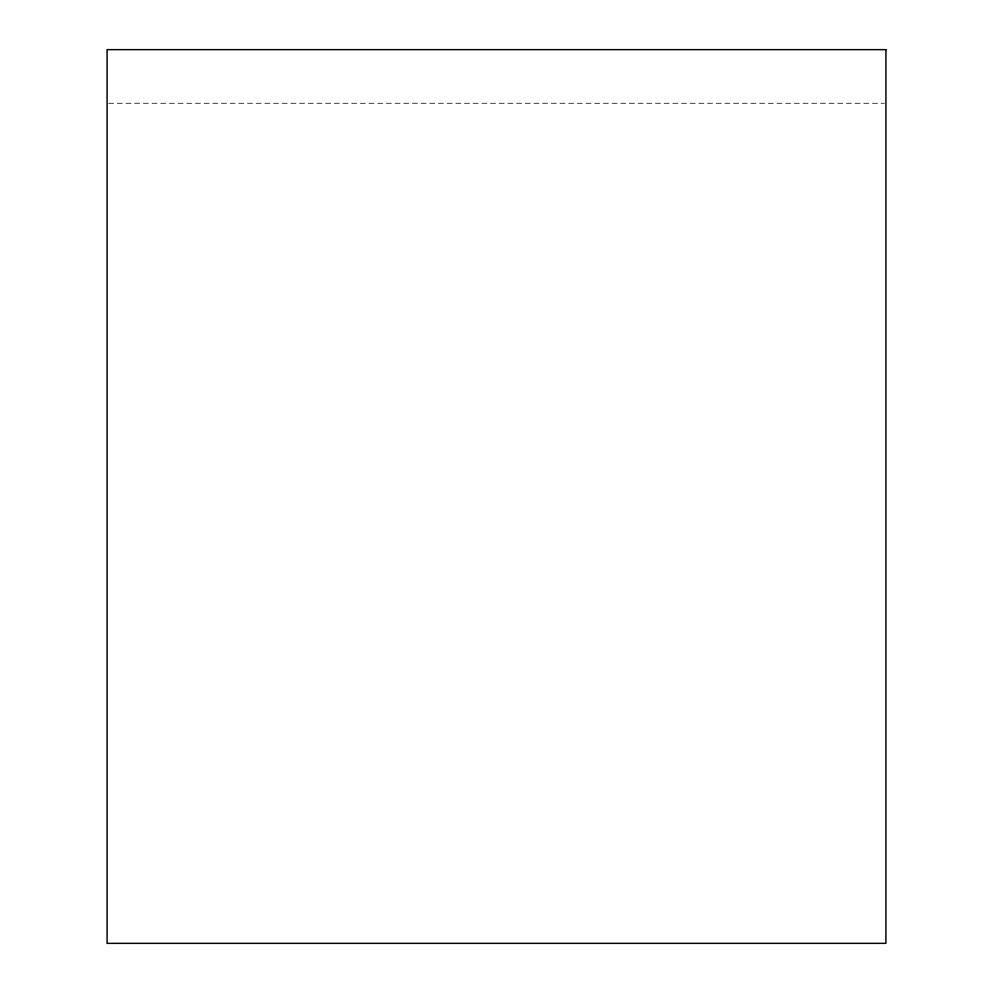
<?xml version="1.0" encoding="UTF-8"?>
<svg xmlns="http://www.w3.org/2000/svg" width="993" height="993" viewBox="0 0 993 993"><rect width="100%" height="100%" fill="white"/><g stroke="black" fill="none" stroke-linecap="round" stroke-linejoin="round"><path stroke-width="0.74" stroke-dasharray="4.96 3.72" d="M108.634 103.272L884.366 103.272"/><path stroke-width="1.49" d="M885.917 49.65L107.083 49.65L107.083 943.35L885.917 943.35L885.917 49.65"/></g></svg>
